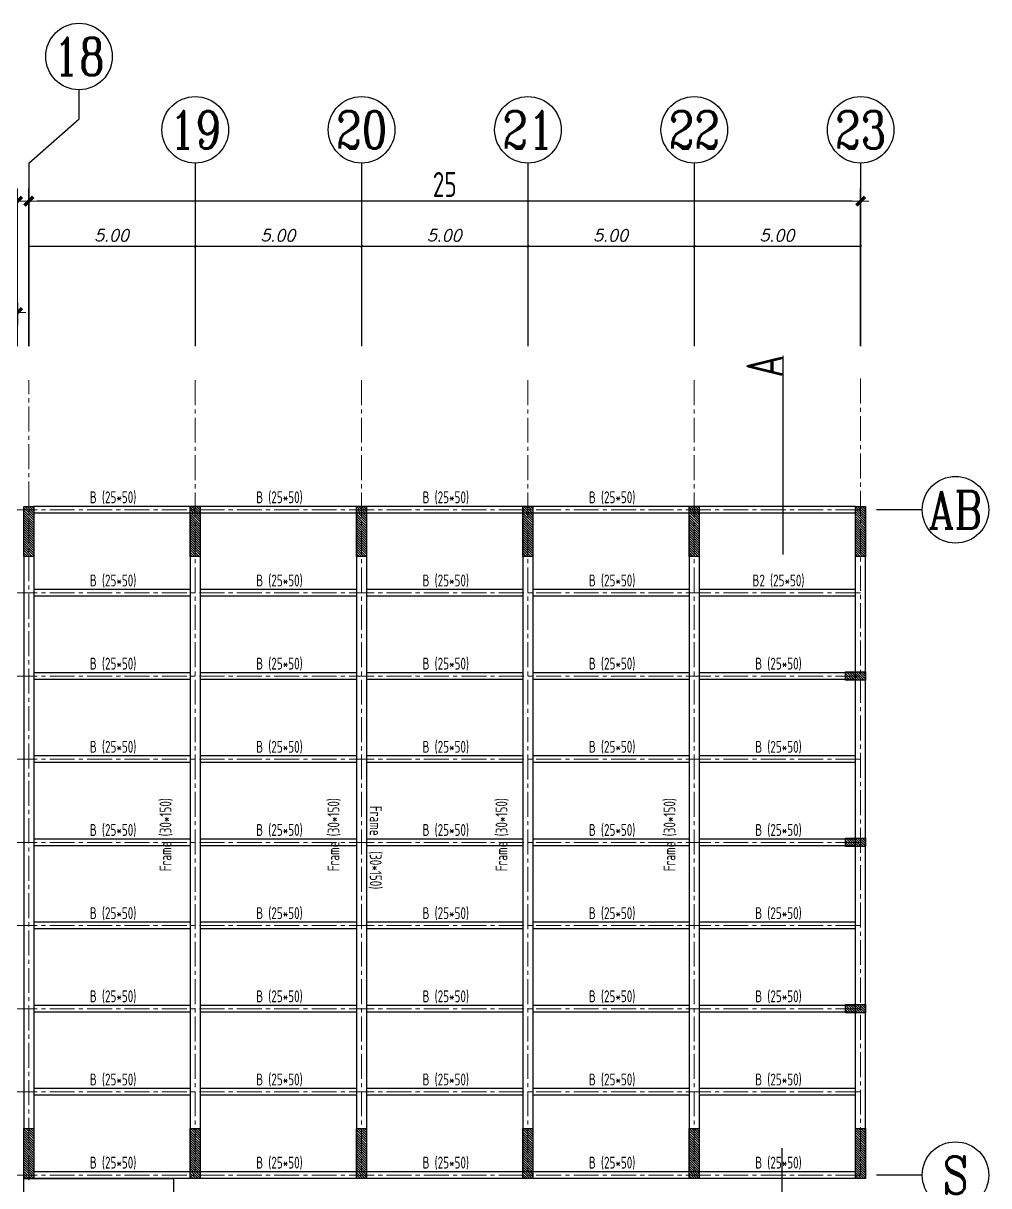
# Model space of a CAD drawing. Header units: metres. Extents: x 202848 to 204724, y 1924431 to 1925550.
# Drawn here: x 203589.66 to 203618.68, y 1924916.91 to 1924951.86 of the extents above; entities that cross this region are included whole.
import ezdxf
from ezdxf.enums import TextEntityAlignment as Align

# ---------------------------------------------------------------- set-up
doc = ezdxf.new("R2010")
doc.units = ezdxf.units.M
doc.header["$MEASUREMENT"] = 0
doc.linetypes.add('CENTER2', pattern=[1.125, 0.75, -0.125, 0.125, -0.125])
doc.layers.add('Axis', color=1, linetype='CENTER2', lineweight=5)
doc.layers.add('Dimations', color=3, linetype='Continuous', lineweight=5)
for name, color, linetype in [('Axis Name', 8, 'Continuous'), ('Columns', 2, 'Continuous'), ('Frame', 7, 'Continuous'), ('Stairs', 7, 'Continuous'), ('Walls', 255, 'Continuous'), ('YQ_DIM', 3, 'Continuous')]:
    doc.layers.add(name, color=color, linetype=linetype)
doc.styles.add('ROMANS', font='romans.shx', dxfattribs={"oblique": 15})
doc.styles.add('YQ_AXIS', font='COMPLEX.SHX', dxfattribs={"width": 0.8, "bigfont": 'GBCBIG.SHX'})
doc.styles.add('YQ_DIM', font='SUPEROS.SHX', dxfattribs={"width": 0.8, "bigfont": 'HZDX.SHX'})
doc.dimstyles.new('Copy(2) of DIM-50$', dxfattribs={"dimscale": 0, "dimtxt": 0.35, "dimasz": 0.03, "dimexe": 0, "dimexo": 0, "dimgap": 0.15, "dimtad": 1, "dimzin": 0, "dimdsep": 46, "dimtxsty": 'ROMANS', "dimblk1": 'OBLIQUE', "dimblk2": 'DTICK', "dimsah": 1, "dimcen": 0.1, "dimse1": 1, "dimse2": 1, "dimclrd": 2, "dimclre": 51, "dimclrt": 3, "dimaunit": 1, "dimadec": 0, "dimazin": 0, "dimtfac": 1e-05, "dimtmove": 2, "dimatfit": 0, "dimldrblk": 'DTICK', "dimfxl": 0, "dimtolj": 1, "dimtzin": 0, "dimlwe": -1, "dimarcsym": 0})
doc.dimstyles.new('yqm0_250', dxfattribs={"dimscale": 0.25, "dimtxt": 3, "dimasz": 1, "dimexe": 1.5, "dimexo": 3, "dimgap": 0.5, "dimtad": 1, "dimdec": 3, "dimdsep": 46, "dimtxsty": 'YQ_DIM', "dimblk": 'YQTICK', "dimcen": 0, "dimclrd": 256, "dimclre": 256, "dimclrt": 7, "dimadec": 1, "dimazin": 2, "dimtfac": 1, "dimtdec": 4, "dimtix": 1, "dimtmove": 2, "dimatfit": 2, "dimfxl": 1, "dimtolj": 1, "dimtzin": 0, "dimarcsym": 0})
pattern_1 = [(135, (0, 0), (-0.0353553390593, -0.0353553390593), [])]

# ---------------------------------------------------------------- blocks, each defined once
blk = doc.blocks.new('*U4')
for p, q in [((2.35, 0.1), (-2.35, 0.1)), ((2.35, -0.1), (-2.35, -0.1))]:
    blk.add_line(p, q)
blk = doc.blocks.new('*U5')
at = {"color": 0, "linetype": 'ByBlock', "lineweight": -2, "transparency": 16777216}
for p in [(-20, 0), (-15, 0), (-10, 0), (-5, 0), (0, 0), (-20, -2.5), (-15, -2.5), (-10, -2.5), (-5, -2.5), (0, -2.5), (-20, -5), (-15, -5), (-10, -5), (-5, -5), (0, -5), (-20, -7.5), (-15, -7.5), (-10, -7.5), (-5, -7.5), (0, -7.5), (-20, -10), (-15, -10), (-10, -10), (-5, -10), (0, -10), (-20, -12.5), (-15, -12.5), (-10, -12.5), (-5, -12.5), (0, -12.5), (-20, -15), (-15, -15), (-10, -15), (-5, -15), (0, -15)]:
    blk.add_blockref('*U4', p, dxfattribs=at)
blk = doc.blocks.new('_OBLIQUE')
at = {"color": 0, "linetype": 'ByBlock'}
blk.add_line((-0.5, -0.5), (0.5, 0.5), dxfattribs=at)
blk = doc.blocks.new('DTICK')
at = {"color": 3}
blk.add_line((-1, -1), (1, 1), dxfattribs=at)
for p, q in [((-1, 0), (1, 0)), ((0, 1), (0, -1))]:
    blk.add_line(p, q)
blk = doc.blocks.new('*D46')
at = {"layer": 'Defpoints', "color": 0, "lineweight": -2, "transparency": 16777216}
for p in [(203594.827, 1924945.155), (203589.827, 1924941.405), (203594.827, 1924941.405)]:
    blk.add_point(p, dxfattribs=at)
at = {"layer": 'Dimations', "color": 2, "lineweight": -2, "transparency": 16777216}
blk.add_line((203589.827, 1924945.155), (203594.797, 1924945.155), dxfattribs=at)
at = {"layer": 'Dimations', "color": 2, "lineweight": -2, "transparency": 16777216, "xscale": 0.03, "yscale": 0.03, "zscale": 0.03, "rotation": 180}
blk.add_blockref('_OBLIQUE', (203589.827, 1924945.155), dxfattribs=at)
at = {"layer": 'Dimations', "color": 2, "lineweight": -2, "transparency": 16777216, "xscale": 0.03, "yscale": 0.03, "zscale": 0.03}
blk.add_blockref('DTICK', (203594.827, 1924945.155), dxfattribs=at)
at = {"layer": 'Dimations', "color": 3, "transparency": 16777216, "insert": (203592.312, 1924945.48), "char_height": 0.35, "attachment_point": 5, "style": 'ROMANS'}
blk.add_mtext('\\A1;5.00', dxfattribs=at)
blk = doc.blocks.new('*D47')
at = {"layer": 'Defpoints', "color": 0, "lineweight": -2, "transparency": 16777216}
for p in [(203599.827, 1924945.155), (203594.827, 1924941.405), (203599.827, 1924941.405)]:
    blk.add_point(p, dxfattribs=at)
at = {"layer": 'Dimations', "color": 2, "lineweight": -2, "transparency": 16777216}
blk.add_line((203594.827, 1924945.155), (203599.797, 1924945.155), dxfattribs=at)
at = {"layer": 'Dimations', "color": 2, "lineweight": -2, "transparency": 16777216, "xscale": 0.03, "yscale": 0.03, "zscale": 0.03, "rotation": 180}
blk.add_blockref('_OBLIQUE', (203594.827, 1924945.155), dxfattribs=at)
at = {"layer": 'Dimations', "color": 2, "lineweight": -2, "transparency": 16777216, "xscale": 0.03, "yscale": 0.03, "zscale": 0.03}
blk.add_blockref('DTICK', (203599.827, 1924945.155), dxfattribs=at)
at = {"layer": 'Dimations', "color": 3, "transparency": 16777216, "insert": (203597.312, 1924945.48), "char_height": 0.35, "attachment_point": 5, "style": 'ROMANS'}
blk.add_mtext('\\A1;5.00', dxfattribs=at)
blk = doc.blocks.new('*D48')
at = {"layer": 'Defpoints', "color": 0, "lineweight": -2, "transparency": 16777216}
for p in [(203604.827, 1924945.155), (203599.827, 1924941.405), (203604.827, 1924941.405)]:
    blk.add_point(p, dxfattribs=at)
at = {"layer": 'Dimations', "color": 2, "lineweight": -2, "transparency": 16777216}
blk.add_line((203599.827, 1924945.155), (203604.797, 1924945.155), dxfattribs=at)
at = {"layer": 'Dimations', "color": 2, "lineweight": -2, "transparency": 16777216, "xscale": 0.03, "yscale": 0.03, "zscale": 0.03, "rotation": 180}
blk.add_blockref('_OBLIQUE', (203599.827, 1924945.155), dxfattribs=at)
at = {"layer": 'Dimations', "color": 2, "lineweight": -2, "transparency": 16777216, "xscale": 0.03, "yscale": 0.03, "zscale": 0.03}
blk.add_blockref('DTICK', (203604.827, 1924945.155), dxfattribs=at)
at = {"layer": 'Dimations', "color": 3, "transparency": 16777216, "insert": (203602.312, 1924945.48), "char_height": 0.35, "attachment_point": 5, "style": 'ROMANS'}
blk.add_mtext('\\A1;5.00', dxfattribs=at)
blk = doc.blocks.new('*D49')
at = {"layer": 'Defpoints', "color": 0, "lineweight": -2, "transparency": 16777216}
for p in [(203609.827, 1924945.155), (203604.827, 1924941.405), (203609.827, 1924941.405)]:
    blk.add_point(p, dxfattribs=at)
at = {"layer": 'Dimations', "color": 2, "lineweight": -2, "transparency": 16777216}
blk.add_line((203604.827, 1924945.155), (203609.797, 1924945.155), dxfattribs=at)
at = {"layer": 'Dimations', "color": 2, "lineweight": -2, "transparency": 16777216, "xscale": 0.03, "yscale": 0.03, "zscale": 0.03, "rotation": 180}
blk.add_blockref('_OBLIQUE', (203604.827, 1924945.155), dxfattribs=at)
at = {"layer": 'Dimations', "color": 2, "lineweight": -2, "transparency": 16777216, "xscale": 0.03, "yscale": 0.03, "zscale": 0.03}
blk.add_blockref('DTICK', (203609.827, 1924945.155), dxfattribs=at)
at = {"layer": 'Dimations', "color": 3, "transparency": 16777216, "insert": (203607.312, 1924945.48), "char_height": 0.35, "attachment_point": 5, "style": 'ROMANS'}
blk.add_mtext('\\A1;5.00', dxfattribs=at)
blk = doc.blocks.new('*D50')
at = {"layer": 'Defpoints', "color": 0, "lineweight": -2, "transparency": 16777216}
for p in [(203614.827, 1924945.155), (203609.827, 1924941.405), (203614.827, 1924941.405)]:
    blk.add_point(p, dxfattribs=at)
at = {"layer": 'Dimations', "color": 2, "lineweight": -2, "transparency": 16777216}
blk.add_line((203609.827, 1924945.155), (203614.797, 1924945.155), dxfattribs=at)
at = {"layer": 'Dimations', "color": 2, "lineweight": -2, "transparency": 16777216, "xscale": 0.03, "yscale": 0.03, "zscale": 0.03, "rotation": 180}
blk.add_blockref('_OBLIQUE', (203609.827, 1924945.155), dxfattribs=at)
at = {"layer": 'Dimations', "color": 2, "lineweight": -2, "transparency": 16777216, "xscale": 0.03, "yscale": 0.03, "zscale": 0.03}
blk.add_blockref('DTICK', (203614.827, 1924945.155), dxfattribs=at)
at = {"layer": 'Dimations', "color": 3, "transparency": 16777216, "insert": (203612.312, 1924945.48), "char_height": 0.35, "attachment_point": 5, "style": 'ROMANS'}
blk.add_mtext('\\A1;5.00', dxfattribs=at)
blk = doc.blocks.new('YQTICK')
blk.add_line((-1, 0), (1, 0))
at = {"const_width": 0.4}
blk.add_lwpolyline([(0.53, 0.53), (-0.53, -0.53)], dxfattribs=at)
blk = doc.blocks.new('*D57')
at = {"layer": 'Defpoints', "color": 0, "transparency": 16777216}
for p in [(203589.827, 1924946.512), (203589.827, 1924941.405), (203614.827, 1924941.405)]:
    blk.add_point(p, dxfattribs=at)
at = {"layer": 'Dimations', "lineweight": -2, "transparency": 16777216}
for p, q in [((203589.827, 1924942.155), (203589.827, 1924946.887)), ((203614.827, 1924942.155), (203614.827, 1924946.887)), ((203614.577, 1924946.512), (203590.077, 1924946.512))]:
    blk.add_line(p, q, dxfattribs=at)
at = {"layer": 'Dimations', "lineweight": -2, "transparency": 16777216, "xscale": 0.25, "yscale": 0.25, "zscale": 0.25, "rotation": 180}
blk.add_blockref('YQTICK', (203589.827, 1924946.512), dxfattribs=at)
at = {"layer": 'Dimations', "lineweight": -2, "transparency": 16777216, "xscale": 0.25, "yscale": 0.25, "zscale": 0.25}
blk.add_blockref('YQTICK', (203614.827, 1924946.512), dxfattribs=at)
at = {"layer": 'Dimations', "color": 7, "transparency": 16777216, "insert": (203602.327, 1924947.012), "char_height": 0.75, "attachment_point": 5, "style": 'YQ_DIM'}
blk.add_mtext('\\A1;25', dxfattribs=at)
blk = doc.blocks.new('*D58')
at = {"layer": 'Defpoints', "color": 0, "transparency": 16777216}
for p in [(203564.487, 1924946.512), (203564.487, 1924941.405), (203589.487, 1924941.405)]:
    blk.add_point(p, dxfattribs=at)
at = {"layer": 'Dimations', "lineweight": -2, "transparency": 16777216}
for p, q in [((203564.487, 1924942.155), (203564.487, 1924946.887)), ((203589.487, 1924942.155), (203589.487, 1924946.887)), ((203589.237, 1924946.512), (203564.737, 1924946.512))]:
    blk.add_line(p, q, dxfattribs=at)
at = {"layer": 'Dimations', "lineweight": -2, "transparency": 16777216, "xscale": 0.25, "yscale": 0.25, "zscale": 0.25}
for p, rotation in [((203564.487, 1924946.512), 179.9999999989328), ((203589.487, 1924946.512), 359.9999999989328)]:
    blk.add_blockref('YQTICK', p, dxfattribs=dict(at, rotation=rotation))
at = {"layer": 'Dimations', "color": 7, "transparency": 16777216, "insert": (203576.987, 1924947.012), "char_height": 0.75, "attachment_point": 5, "rotation": 360, "style": 'YQ_DIM'}
blk.add_mtext('\\A1;25', dxfattribs=at)
blk = doc.blocks.new('*D71')
at = {"layer": 'Defpoints', "color": 0, "transparency": 16777216}
for p in [(203586.987, 1924944.202), (203589.487, 1924944.202), (203589.487, 1924943.16)]:
    blk.add_point(p, dxfattribs=at)
at = {"layer": 'Dimations', "lineweight": -2, "transparency": 16777216}
for p, q in [((203586.987, 1924943.452), (203586.987, 1924942.785)), ((203587.237, 1924943.16), (203589.237, 1924943.16)), ((203589.487, 1924943.452), (203589.487, 1924942.785))]:
    blk.add_line(p, q, dxfattribs=at)
at = {"layer": 'Dimations', "lineweight": -2, "transparency": 16777216, "xscale": 0.25, "yscale": 0.25, "zscale": 0.25, "rotation": 180}
blk.add_blockref('YQTICK', (203586.987, 1924943.16), dxfattribs=at)
at = {"layer": 'Dimations', "lineweight": -2, "transparency": 16777216, "xscale": 0.25, "yscale": 0.25, "zscale": 0.25}
blk.add_blockref('YQTICK', (203589.487, 1924943.16), dxfattribs=at)
at = {"layer": 'Dimations', "color": 7, "transparency": 16777216, "insert": (203588.237, 1924943.66), "char_height": 0.75, "attachment_point": 5, "style": 'YQ_DIM'}
blk.add_mtext('\\A1;2.5', dxfattribs=at)
blk = doc.blocks.new('*U883')
at = {"layer": 'YQ_DIM', "insert": (5.576, -0.232), "char_height": 0.35659, "attachment_point": 5, "rotation": 270, "style": 'YQ_DIM'}
blk.add_mtext_dynamic_manual_height_columns('Frame (30*150)', width=3.19714, gutter_width=1.783, heights=[1.593], dxfattribs=at)
blk = doc.blocks.new('*U884')
at = {"color": 0, "linetype": 'ByBlock', "lineweight": -2, "transparency": 16777216, "rotation": 180}
for p in [(203549.197, 1924876.254), (203554.247, 1924876.254), (203559.297, 1924876.254), (203564.347, 1924876.254), (203569.397, 1924876.254), (203574.447, 1924876.254), (203579.497, 1924876.254), (203584.547, 1924876.254), (203589.597, 1924876.254)]:
    blk.add_blockref('*U883', p, dxfattribs=at)

msp = doc.modelspace()

# ---------------------------------------------------------------- hatches: boundary and pattern name
at = {"layer": 'Columns', "transparency": 33554687}
h = msp.add_hatch(dxfattribs=at)
h.set_pattern_fill('ANSI31', color=256, scale=0.4, angle=90)
h.set_pattern_definition(pattern_1)
h.paths.add_polyline_path([(203589.977, 1924937.3335), (203589.677, 1924937.3335), (203589.677, 1924935.8335), (203589.977, 1924935.8335)])
h = msp.add_hatch(dxfattribs=at)
h.set_pattern_fill('ANSI31', color=256, scale=0.4, angle=90)
h.set_pattern_definition(pattern_1)
h.paths.add_polyline_path([(203594.977, 1924937.3335), (203594.677, 1924937.3335), (203594.677, 1924935.8335), (203594.977, 1924935.8335)])
h = msp.add_hatch(dxfattribs=at)
h.set_pattern_fill('ANSI31', color=256, scale=0.4, angle=90)
h.set_pattern_definition(pattern_1)
h.paths.add_polyline_path([(203599.977, 1924937.3335), (203599.677, 1924937.3335), (203599.677, 1924935.8335), (203599.977, 1924935.8335)])
h = msp.add_hatch(dxfattribs=at)
h.set_pattern_fill('ANSI31', color=256, scale=0.4, angle=90)
h.set_pattern_definition(pattern_1)
h.paths.add_polyline_path([(203604.977, 1924937.3335), (203604.677, 1924937.3335), (203604.677, 1924935.8335), (203604.977, 1924935.8335)])
h = msp.add_hatch(dxfattribs=at)
h.set_pattern_fill('ANSI31', color=256, scale=0.4, angle=90)
h.set_pattern_definition(pattern_1)
h.paths.add_polyline_path([(203609.977, 1924937.3335), (203609.677, 1924937.3335), (203609.677, 1924935.8335), (203609.977, 1924935.8335)])
h = msp.add_hatch(dxfattribs=at)
h.set_pattern_fill('ANSI31', color=256, scale=0.4, angle=90)
h.set_pattern_definition(pattern_1)
h.paths.add_polyline_path([(203614.977, 1924937.3335), (203614.677, 1924937.3335), (203614.677, 1924935.8335), (203614.977, 1924935.8335)])
h = msp.add_hatch(dxfattribs=at)
h.set_pattern_fill('ANSI31', color=256, scale=0.4, angle=90)
h.set_pattern_definition(pattern_1)
h.paths.add_polyline_path([(203614.377, 1924932.3585), (203614.377, 1924932.1085), (203614.977, 1924932.1085), (203614.977, 1924932.3585)])
h = msp.add_hatch(dxfattribs=at)
h.set_pattern_fill('ANSI31', color=256, scale=0.4, angle=90)
h.set_pattern_definition(pattern_1)
h.paths.add_polyline_path([(203614.377, 1924927.3585), (203614.377, 1924927.1085), (203614.977, 1924927.1085), (203614.977, 1924927.3585)])
h = msp.add_hatch(dxfattribs=at)
h.set_pattern_fill('ANSI31', color=256, scale=0.4, angle=90)
h.set_pattern_definition(pattern_1)
h.paths.add_polyline_path([(203614.377, 1924922.3585), (203614.377, 1924922.1085), (203614.977, 1924922.1085), (203614.977, 1924922.3585)])
h = msp.add_hatch(dxfattribs=at)
h.set_pattern_fill('ANSI31', color=256, scale=0.4, angle=90)
h.set_pattern_definition(pattern_1)
h.paths.add_polyline_path([(203589.977, 1924918.6335), (203589.677, 1924918.6335), (203589.677, 1924917.1335), (203589.977, 1924917.1335)])
h = msp.add_hatch(dxfattribs=at)
h.set_pattern_fill('ANSI31', color=256, scale=0.4, angle=90)
h.set_pattern_definition(pattern_1)
h.paths.add_polyline_path([(203594.977, 1924918.6335), (203594.677, 1924918.6335), (203594.677, 1924917.1335), (203594.977, 1924917.1335)])
h = msp.add_hatch(dxfattribs=at)
h.set_pattern_fill('ANSI31', color=256, scale=0.4, angle=90)
h.set_pattern_definition(pattern_1)
h.paths.add_polyline_path([(203599.977, 1924918.6335), (203599.677, 1924918.6335), (203599.677, 1924917.1335), (203599.977, 1924917.1335)])
h = msp.add_hatch(dxfattribs=at)
h.set_pattern_fill('ANSI31', color=256, scale=0.4, angle=90)
h.set_pattern_definition(pattern_1)
h.paths.add_polyline_path([(203604.977, 1924918.6335), (203604.677, 1924918.6335), (203604.677, 1924917.1335), (203604.977, 1924917.1335)])
h = msp.add_hatch(dxfattribs=at)
h.set_pattern_fill('ANSI31', color=256, scale=0.4, angle=90)
h.set_pattern_definition(pattern_1)
h.paths.add_polyline_path([(203609.977, 1924918.6335), (203609.677, 1924918.6335), (203609.677, 1924917.1335), (203609.977, 1924917.1335)])
h = msp.add_hatch(dxfattribs=at)
h.set_pattern_fill('ANSI31', color=256, scale=0.4, angle=90)
h.set_pattern_definition(pattern_1)
h.paths.add_polyline_path([(203614.977, 1924918.6335), (203614.677, 1924918.6335), (203614.677, 1924917.1335), (203614.977, 1924917.1335)])

# ---------------------------------------------------------------- linework, layer by layer
for p, q in [((203612.4935, 1924941.8599), (203612.4935, 1924935.8888)), ((203594.677, 1924937.0835), (203594.677, 1924917.3835)), ((203594.977, 1924937.0835), (203594.977, 1924917.3835)), ((203599.677, 1924937.0835), (203599.677, 1924917.3835)), ((203599.977, 1924937.0835), (203599.977, 1924917.3835)), ((203604.677, 1924937.0835), (203604.677, 1924917.3835)), ((203604.977, 1924937.0835), (203604.977, 1924917.3835)), ((203609.677, 1924937.0835), (203609.677, 1924917.3835)), ((203609.977, 1924937.0835), (203609.977, 1924917.3835)), ((203589.677, 1924935.8835), (203589.677, 1924918.5835)), ((203589.977, 1924935.8835), (203589.977, 1924918.5835)), ((203612.4597, 1924918.0388), (203612.4597, 1924912.1015))]:
    msp.add_line(p, q)
at = {"layer": 'Axis'}
for p, q in [((203589.827, 1924917.0835), (203589.827, 1924941.1255)), ((203594.827, 1924941.1255), (203594.827, 1924917.3335)), ((203599.827, 1924941.1255), (203599.827, 1924917.3335)), ((203604.827, 1924941.1255), (203604.827, 1924917.3335)), ((203609.827, 1924941.1255), (203609.827, 1924917.3335)), ((203614.827, 1924941.1755), (203614.827, 1924917.2335)), ((203614.827, 1924937.2335), (203556.2043, 1924937.2335)), ((203614.827, 1924934.7335), (203564.377, 1924934.7335)), ((203614.827, 1924932.2335), (203564.377, 1924932.2335)), ((203614.827, 1924929.7335), (203564.377, 1924929.7335)), ((203614.827, 1924927.2335), (203564.377, 1924927.2335)), ((203614.827, 1924924.7335), (203564.377, 1924924.7335)), ((203614.827, 1924922.2335), (203564.377, 1924922.2335)), ((203614.827, 1924919.7335), (203564.377, 1924919.7335)), ((203614.827, 1924917.2335), (203560.545, 1924917.2335))]:
    msp.add_line(p, q, dxfattribs=at)
at = {"layer": 'Axis Name'}
for p, q in [((203591.3333, 1924948.9886), (203591.3333, 1924949.8579)), ((203589.827, 1924947.6554), (203591.3333, 1924948.9886)), ((203589.827, 1924947.6554), (203589.827, 1924942.1554)), ((203594.827, 1924947.6554), (203594.827, 1924942.1554)), ((203599.827, 1924947.6554), (203599.827, 1924942.1554)), ((203604.827, 1924947.6554), (203604.827, 1924942.1554)), ((203609.827, 1924947.6554), (203609.827, 1924942.1554)), ((203614.827, 1924947.6554), (203614.827, 1924942.1554)), ((203616.6789, 1924937.2335), (203615.3039, 1924937.2335)), ((203616.6789, 1924917.2335), (203615.3039, 1924917.2335))]:
    msp.add_line(p, q, dxfattribs=at)
for centre in [(203591.3333, 1924950.8579), (203594.827, 1924948.6554), (203599.827, 1924948.6554), (203604.827, 1924948.6554), (203609.827, 1924948.6554), (203614.827, 1924948.6554), (203617.6789, 1924937.2335), (203617.6789, 1924917.2335)]:
    msp.add_circle(centre, 1, dxfattribs=at)
at = {"layer": 'Columns'}
for points in [[(203589.977, 1924937.3335), (203589.977, 1924935.8335), (203589.677, 1924935.8335), (203589.677, 1924937.3335)], [(203594.977, 1924937.3335), (203594.977, 1924935.8335), (203594.677, 1924935.8335), (203594.677, 1924937.3335)], [(203599.977, 1924937.3335), (203599.977, 1924935.8335), (203599.677, 1924935.8335), (203599.677, 1924937.3335)], [(203604.977, 1924937.3335), (203604.977, 1924935.8335), (203604.677, 1924935.8335), (203604.677, 1924937.3335)], [(203609.977, 1924937.3335), (203609.977, 1924935.8335), (203609.677, 1924935.8335), (203609.677, 1924937.3335)], [(203614.977, 1924937.3335), (203614.977, 1924935.8335), (203614.677, 1924935.8335), (203614.677, 1924937.3335)], [(203614.377, 1924932.1085), (203614.377, 1924932.3585), (203614.977, 1924932.3585), (203614.977, 1924932.1085)], [(203614.377, 1924927.1085), (203614.377, 1924927.3585), (203614.977, 1924927.3585), (203614.977, 1924927.1085)], [(203614.377, 1924922.1085), (203614.377, 1924922.3585), (203614.977, 1924922.3585), (203614.977, 1924922.1085)], [(203589.977, 1924918.6335), (203589.977, 1924917.1335), (203589.677, 1924917.1335), (203589.677, 1924918.6335)], [(203594.977, 1924918.6335), (203594.977, 1924917.1335), (203594.677, 1924917.1335), (203594.677, 1924918.6335)], [(203599.977, 1924918.6335), (203599.977, 1924917.1335), (203599.677, 1924917.1335), (203599.677, 1924918.6335)], [(203604.977, 1924918.6335), (203604.977, 1924917.1335), (203604.677, 1924917.1335), (203604.677, 1924918.6335)], [(203609.977, 1924918.6335), (203609.977, 1924917.1335), (203609.677, 1924917.1335), (203609.677, 1924918.6335)], [(203614.977, 1924918.6335), (203614.977, 1924917.1335), (203614.677, 1924917.1335), (203614.677, 1924918.6335)]]:
    msp.add_lwpolyline(points, close=True, dxfattribs=at)
at = {"layer": 'Frame'}
for p, q in [((203614.977, 1924917.3335), (203614.977, 1924937.3335)), ((203614.677, 1924917.3835), (203614.677, 1924937.0835))]:
    msp.add_line(p, q, dxfattribs=at)
at = {"layer": 'Stairs'}
msp.add_lwpolyline([(203589.677, 1924917.1335), (203594.177, 1924917.1335), (203594.177, 1924907.1335), (203589.677, 1924907.1335)], close=True, dxfattribs=at)
at = {"layer": 'Walls'}
for p, q in [((203614.677, 1924937.3335), (203589.977, 1924937.3335)), ((203614.677, 1924937.1335), (203589.977, 1924937.1335)), ((203614.677, 1924917.3335), (203589.977, 1924917.3335)), ((203614.677, 1924917.1335), (203589.977, 1924917.1335))]:
    msp.add_line(p, q, dxfattribs=at)

# ---------------------------------------------------------------- block references
msp.add_blockref('*U5', (203612.327, 1924934.7335))
at = {"lineweight": -2}
msp.add_blockref('*U884', (25.08, 50.98), dxfattribs=at)

# ---------------------------------------------------------------- texts
at = {"insert": (203611.3935, 1924941.2115), "char_height": 1.0948, "attachment_point": 1, "rotation": 90, "style": 'YQ_DIM'}
msp.add_mtext_dynamic_manual_height_columns('A', width=3.93288, gutter_width=5.4739, heights=[0], dxfattribs=at)
at = {"layer": 'Axis Name', "color": 7, "style": 'YQ_AXIS', "width": 0.8}
for s, p in [('18', (203591.3333, 1924950.8579)), ('19', (203594.827, 1924948.6554)), ('20', (203599.827, 1924948.6554)), ('21', (203604.827, 1924948.6554)), ('22', (203609.827, 1924948.6554)), ('23', (203614.827, 1924948.6554)), ('AB', (203617.6789, 1924937.2335)), ('S', (203617.6789, 1924917.2335))]:
    msp.add_text(s, height=1.125, dxfattribs=at).set_placement(p, align=Align.MIDDLE)
at = {"layer": 'YQ_DIM', "char_height": 0.35659, "attachment_point": 5, "style": 'YQ_DIM'}
for s, insert in [('B (25*50)', (203592.3577, 1924937.5907)), ('B (25*50)', (203597.3577, 1924937.5907)), ('B (25*50)', (203602.3577, 1924937.5907)), ('B (25*50)', (203607.3577, 1924937.5907)), ('B (25*50)', (203592.3577, 1924935.0907)), ('B (25*50)', (203597.3577, 1924935.0907)), ('B (25*50)', (203602.3577, 1924935.0907)), ('B (25*50)', (203607.3577, 1924935.0907)), ('B2 (25*50)', (203612.3577, 1924935.0907)), ('B (25*50)', (203592.3577, 1924932.5907)), ('B (25*50)', (203597.3577, 1924932.5907)), ('B (25*50)', (203602.3577, 1924932.5907)), ('B (25*50)', (203607.3577, 1924932.5907)), ('B (25*50)', (203612.3577, 1924932.5907)), ('B (25*50)', (203592.3577, 1924930.0907)), ('B (25*50)', (203597.3577, 1924930.0907)), ('B (25*50)', (203602.3577, 1924930.0907)), ('B (25*50)', (203607.3577, 1924930.0907)), ('B (25*50)', (203612.3577, 1924930.0907)), ('B (25*50)', (203592.3577, 1924927.5907)), ('B (25*50)', (203597.3577, 1924927.5907)), ('B (25*50)', (203602.3577, 1924927.5907)), ('B (25*50)', (203607.3577, 1924927.5907)), ('B (25*50)', (203612.3577, 1924927.5907)), ('B (25*50)', (203592.3577, 1924925.0907)), ('B (25*50)', (203597.3577, 1924925.0907)), ('B (25*50)', (203602.3577, 1924925.0907)), ('B (25*50)', (203607.3577, 1924925.0907)), ('B (25*50)', (203612.3577, 1924925.0907)), ('B (25*50)', (203592.3577, 1924922.5907)), ('B (25*50)', (203597.3577, 1924922.5907)), ('B (25*50)', (203602.3577, 1924922.5907)), ('B (25*50)', (203607.3577, 1924922.5907)), ('B (25*50)', (203612.3577, 1924922.5907)), ('B (25*50)', (203592.3577, 1924920.0907)), ('B (25*50)', (203597.3577, 1924920.0907)), ('B (25*50)', (203602.3577, 1924920.0907)), ('B (25*50)', (203607.3577, 1924920.0907)), ('B (25*50)', (203612.3577, 1924920.0907)), ('B (25*50)', (203592.3577, 1924917.5907)), ('B (25*50)', (203597.3577, 1924917.5907)), ('B (25*50)', (203602.3577, 1924917.5907)), ('B (25*50)', (203607.3577, 1924917.5907)), ('B (25*50)', (203612.3577, 1924917.5907))]:
    msp.add_mtext_dynamic_manual_height_columns(s, width=3.19714, gutter_width=1.7829, heights=[1.5932], dxfattribs=dict(at, insert=insert))
at = {"layer": 'YQ_DIM', "insert": (203600.2342, 1924927.2335), "char_height": 0.356585, "attachment_point": 5, "rotation": 270, "style": 'YQ_DIM'}
msp.add_mtext_dynamic_manual_height_columns('  Frame   (30*150)', width=6.808309, gutter_width=1.7829, heights=[1.5932], dxfattribs=at)
msp.add_mtext_dynamic_manual_height_columns('  Frame   (30*150)', width=6.808309, gutter_width=1.7829, heights=[1.5932], dxfattribs=at)

# ---------------------------------------------------------------- dimensions: what is measured, and where the dimension line sits
at = {"layer": 'Dimations'}
for p1, p2, distance, picture, middle in [((203589.487, 1924941.4054), (203564.487, 1924941.4054), -5.1069, '*D58', (203576.987, 1924947.0123)), ((203614.827, 1924941.4054), (203589.827, 1924941.4054), -5.1069, '*D57', (203602.327, 1924947.0123)), ((203586.987, 1924944.2024), (203589.487, 1924944.2024), -1.042, '*D71', (203588.237, 1924943.6604))]:
    dim = msp.add_aligned_dim(p1=p1, p2=p2, distance=distance, dimstyle='yqm0_250', dxfattribs=at)
    dim.commit()
    dim.dimension.update_dxf_attribs({"geometry": picture, "text_midpoint": middle})
for base, p1, p2, picture, middle in [((203594.827, 1924945.1554), (203589.827, 1924941.4054), (203594.827, 1924941.4054), '*D46', (203592.312, 1924945.4804)), ((203599.827, 1924945.1554), (203594.827, 1924941.4054), (203599.827, 1924941.4054), '*D47', (203597.312, 1924945.4804)), ((203604.827, 1924945.1554), (203599.827, 1924941.4054), (203604.827, 1924941.4054), '*D48', (203602.312, 1924945.4804)), ((203609.827, 1924945.1554), (203604.827, 1924941.4054), (203609.827, 1924941.4054), '*D49', (203607.312, 1924945.4804)), ((203614.827, 1924945.1554), (203609.827, 1924941.4054), (203614.827, 1924941.4054), '*D50', (203612.312, 1924945.4804))]:
    dim = msp.add_linear_dim(base=base, p1=p1, p2=p2, dimstyle='Copy(2) of DIM-50$', override={"dimscale": 1}, dxfattribs=at)
    dim.commit()
    dim.dimension.update_dxf_attribs({"geometry": picture, "text_midpoint": middle})

doc.saveas('drawing.dxf')
